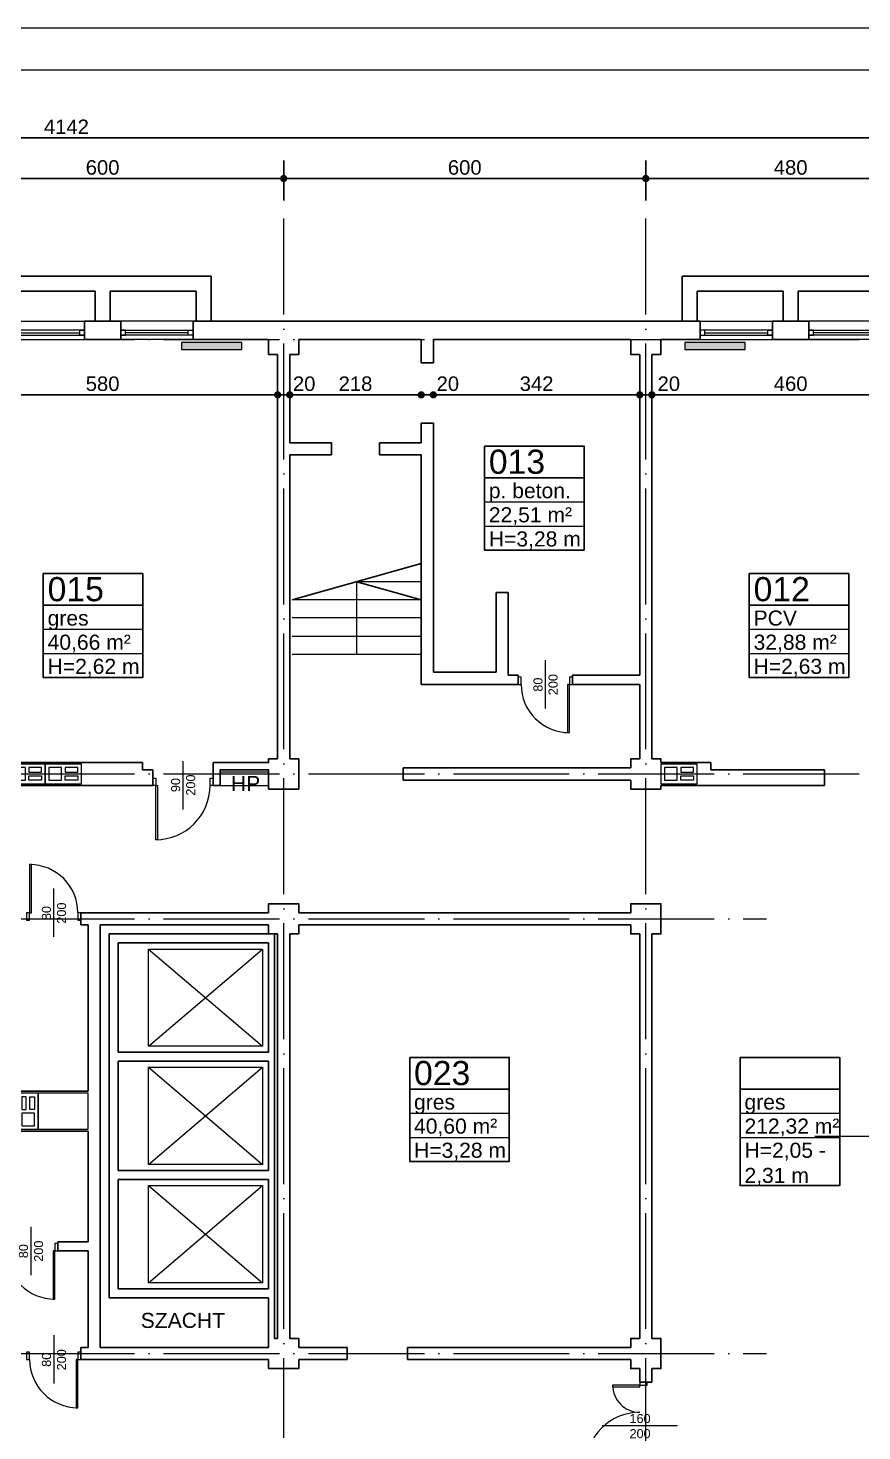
# Model space of a CAD drawing. Header units: millimetres. Extents: x 54 to 8480, y -22812 to 17434.
# Drawn here: x 3609 to 4991, y -16450 to -14126 of the extents above; entities that cross this region are included whole.
import ezdxf

# ---------------------------------------------------------------- set-up
doc = ezdxf.new("R2010")
doc.units = ezdxf.units.MM
doc.linetypes.add('ACAD_ISO04W100', pattern=[30, 24, -3, 0, -3])
doc.layers.add('grzejniki', color=104, linetype='Continuous')
doc.layers.add('TABELKI PO UWAGACH', color=5, linetype='Continuous')
for name, color, linetype, lineweight in [('osie', 132, 'ACAD_ISO04W100', 0), ('PLATFORMA', 7, 'Continuous', 0), ('STOLARKA', 97, 'Continuous', 0), ('tabelki', 151, 'Continuous', 0), ('wymiary', 150, 'Continuous', 0)]:
    doc.layers.add(name, color=color, linetype=linetype, lineweight=lineweight)
doc.styles.get("Standard").update_dxf_attribs({"font": 'arial.ttf'})
doc.dimstyles.new('ISO-25', dxfattribs={"dimtxt": 24, "dimasz": 12, "dimexe": 30, "dimexo": 30, "dimgap": 6, "dimtad": 1, "dimdec": 0, "dimtxsty": 'Standard', "dimblk": 'DOT', "dimcen": 2.5, "dimadec": 0, "dimazin": 0, "dimtfac": 1, "dimtdec": 0, "dimtmove": 0, "dimatfit": 3, "dimldrblk": 'DOT', "dimfxl": 1, "dimarcsym": 0})

# ---------------------------------------------------------------- blocks, each defined once
blk = doc.blocks.new('A$C13771EA7')
at = {"color": 132, "linetype": 'ACAD_ISO04W100', "lineweight": 0, "ltscale": 8}
for p, q in [((2431, -2874), (2431, 166)), ((3031, -2874), (3031, 166)), ((-169, -34), (4311, -34)), ((-169, -754), (4311, -754)), ((-169, -994), (3231, -994)), ((3311, -1354), (4311, -1354)), ((-169, -1714), (3231, -1714))]:
    blk.add_line(p, q, dxfattribs=at)
blk = doc.blocks.new('A$C20DA20AD')
at = {"layer": 'STOLARKA', "lineweight": 0}
blk.add_line((45, -40), (45, 40), dxfattribs=at)
for points in [[(5, 0), (8, 0), (8, 80), (5, 80)], [(0, -12), (5, -12), (5, 0), (0, 0)], [(85, -12), (90, -12), (90, 0), (85, 0)]]:
    blk.add_lwpolyline(points, close=True, dxfattribs=at)
blk.add_arc((5, 0), 80, 0, 90, dxfattribs=at)
at = {"layer": 'STOLARKA', "lineweight": 0, "insert": (25.4, -37.7), "char_height": 15, "width": 74.399, "attachment_point": 1, "rotation": 90}
blk.add_mtext('\\pxqc;80\\P200', dxfattribs=at)
blk = doc.blocks.new('A$C1D836454')
at = {"color": 82, "lineweight": 0}
for points in [[(0, -16.5), (60, -16.5), (60, 16.5), (0, 16.5)], [(6, -10.5), (27, -10.5), (27, 10.5), (6, 10.5)], [(33, 3), (54, 3), (54, 10.5), (33, 10.5)], [(33, -3), (54, -3), (54, -10.5), (33, -10.5)]]:
    blk.add_lwpolyline(points, close=True, dxfattribs=at)
blk = doc.blocks.new('A$C08616DCC')
at = {"layer": 'STOLARKA', "lineweight": 0}
blk.add_line((-72.5, 62.5), (-72.5, -62.5), dxfattribs=at)
for points in [[(-140, 12), (-145, 12), (-145, 0), (-140, 0)], [(-137, 0), (-140, 0), (-140, -45), (-137, -45)], [(-5, 0), (-8, 0), (-8, -90), (-5, -90)], [(0, 12), (-5, 12), (-5, 0), (0, 0)]]:
    blk.add_lwpolyline(points, close=True, dxfattribs=at)
for centre, radius, start, end in [((-140, 0), 45, 270, 0), ((-5, 0), 90, 180, 270)]:
    blk.add_arc(centre, radius, start, end, dxfattribs=at)
blk = doc.blocks.new('_Dot')
at = {"color": 0, "linetype": 'ByBlock', "lineweight": -2}
blk.add_line((-0.5, 0), (-1, 0), dxfattribs=at)
at = {"color": 0, "linetype": 'ByBlock', "lineweight": 0, "const_width": 0.5}
blk.add_lwpolyline([(-0.25, 0, 1), (0.25, 0, 1)], format="xyb", close=True, dxfattribs=at)
blk = doc.blocks.new('*D685')
at = {"layer": 'Defpoints', "color": 0, "linetype": 'Continuous', "lineweight": 30}
for p in [(4032.6, -14374.8), (3432.6, -14441.3), (4032.6, -14441.3)]:
    blk.add_point(p, dxfattribs=at)
at = {"layer": 'wymiary', "color": 0, "linetype": 'Continuous', "lineweight": -2}
for p, q in [((3432.6, -14411.3), (3432.6, -14344.8)), ((4032.6, -14411.3), (4032.6, -14344.8)), ((3444.6, -14374.8), (4020.6, -14374.8))]:
    blk.add_line(p, q, dxfattribs=at)
at = {"layer": 'wymiary', "color": 0, "linetype": 'Continuous', "lineweight": -2, "xscale": 12, "yscale": 12, "zscale": 12, "rotation": 180}
blk.add_blockref('_Dot', (3432.6, -14374.8), dxfattribs=at)
at = {"layer": 'wymiary', "color": 0, "linetype": 'Continuous', "lineweight": -2, "xscale": 12, "yscale": 12, "zscale": 12}
blk.add_blockref('_Dot', (4032.6, -14374.8), dxfattribs=at)
at = {"layer": 'wymiary', "color": 0, "linetype": 'Continuous', "lineweight": 0, "insert": (3732.6, -14356.6), "char_height": 24, "attachment_point": 5}
blk.add_mtext('600', dxfattribs=at)
blk = doc.blocks.new('*D686')
at = {"layer": 'Defpoints', "color": 0, "linetype": 'Continuous', "lineweight": 30}
for p in [(4632.6, -14374.8), (4032.6, -14441.3), (4632.6, -14441.3)]:
    blk.add_point(p, dxfattribs=at)
at = {"layer": 'wymiary', "color": 0, "linetype": 'Continuous', "lineweight": -2}
for p, q in [((4032.6, -14411.3), (4032.6, -14344.8)), ((4632.6, -14411.3), (4632.6, -14344.8)), ((4044.6, -14374.8), (4620.6, -14374.8))]:
    blk.add_line(p, q, dxfattribs=at)
at = {"layer": 'wymiary', "color": 0, "linetype": 'Continuous', "lineweight": -2, "xscale": 12, "yscale": 12, "zscale": 12, "rotation": 180}
blk.add_blockref('_Dot', (4032.6, -14374.8), dxfattribs=at)
at = {"layer": 'wymiary', "color": 0, "linetype": 'Continuous', "lineweight": -2, "xscale": 12, "yscale": 12, "zscale": 12}
blk.add_blockref('_Dot', (4632.6, -14374.8), dxfattribs=at)
at = {"layer": 'wymiary', "color": 0, "linetype": 'Continuous', "lineweight": 0, "insert": (4332.6, -14356.6), "char_height": 24, "attachment_point": 5}
blk.add_mtext('600', dxfattribs=at)
blk = doc.blocks.new('*D687')
at = {"layer": 'Defpoints', "color": 0, "linetype": 'Continuous', "lineweight": 30}
for p in [(5112.6, -14374.8), (4632.6, -14441.3), (5112.6, -14441.3)]:
    blk.add_point(p, dxfattribs=at)
at = {"layer": 'wymiary', "color": 0, "linetype": 'Continuous', "lineweight": -2}
for p, q in [((4632.6, -14411.3), (4632.6, -14344.8)), ((5112.6, -14411.3), (5112.6, -14344.8)), ((4644.6, -14374.8), (5100.6, -14374.8))]:
    blk.add_line(p, q, dxfattribs=at)
at = {"layer": 'wymiary', "color": 0, "linetype": 'Continuous', "lineweight": -2, "xscale": 12, "yscale": 12, "zscale": 12, "rotation": 180}
blk.add_blockref('_Dot', (4632.6, -14374.8), dxfattribs=at)
at = {"layer": 'wymiary', "color": 0, "linetype": 'Continuous', "lineweight": -2, "xscale": 12, "yscale": 12, "zscale": 12}
blk.add_blockref('_Dot', (5112.6, -14374.8), dxfattribs=at)
at = {"layer": 'wymiary', "color": 0, "linetype": 'Continuous', "lineweight": 0, "insert": (4872.6, -14356.6), "char_height": 24, "attachment_point": 5}
blk.add_mtext('480', dxfattribs=at)
blk = doc.blocks.new('*D707')
at = {"layer": 'Defpoints', "color": 0, "linetype": 'Continuous', "lineweight": 30}
for p in [(5743.6, -14307.2), (1601.6, -14607.3), (5743.6, -14607.3)]:
    blk.add_point(p, dxfattribs=at)
at = {"layer": 'wymiary', "color": 0, "linetype": 'Continuous', "lineweight": -2}
for p, q in [((1601.6, -14577.3), (1601.6, -14277.2)), ((5743.6, -14577.3), (5743.6, -14277.2)), ((1613.6, -14307.2), (5731.6, -14307.2))]:
    blk.add_line(p, q, dxfattribs=at)
at = {"layer": 'wymiary', "color": 0, "linetype": 'Continuous', "lineweight": -2, "xscale": 12, "yscale": 12, "zscale": 12, "rotation": 180}
blk.add_blockref('_Dot', (1601.6, -14307.2), dxfattribs=at)
at = {"layer": 'wymiary', "color": 0, "linetype": 'Continuous', "lineweight": -2, "xscale": 12, "yscale": 12, "zscale": 12}
blk.add_blockref('_Dot', (5743.6, -14307.2), dxfattribs=at)
at = {"layer": 'wymiary', "color": 0, "linetype": 'Continuous', "lineweight": 0, "insert": (3672.6, -14289.1), "char_height": 24, "attachment_point": 5}
blk.add_mtext('4142', dxfattribs=at)
blk = doc.blocks.new('*D733')
at = {"layer": 'Defpoints', "color": 0, "linetype": 'Continuous', "lineweight": 0}
for p in [(3442.6, -14666.3), (4022.6, -14666.3), (4022.6, -14733.2)]:
    blk.add_point(p, dxfattribs=at)
at = {"layer": 'wymiary', "color": 0, "linetype": 'Continuous', "lineweight": -2}
for p, q in [((3442.6, -14696.3), (3442.6, -14763.2)), ((4022.6, -14696.3), (4022.6, -14763.2)), ((3454.6, -14733.2), (4010.6, -14733.2))]:
    blk.add_line(p, q, dxfattribs=at)
at = {"layer": 'wymiary', "color": 0, "linetype": 'Continuous', "lineweight": -2, "xscale": 12, "yscale": 12, "zscale": 12, "rotation": 180}
blk.add_blockref('_Dot', (3442.6, -14733.2), dxfattribs=at)
at = {"layer": 'wymiary', "color": 0, "linetype": 'Continuous', "lineweight": -2, "xscale": 12, "yscale": 12, "zscale": 12}
blk.add_blockref('_Dot', (4022.6, -14733.2), dxfattribs=at)
at = {"layer": 'wymiary', "color": 0, "linetype": 'Continuous', "lineweight": 0, "insert": (3732.6, -14714.9), "char_height": 24, "attachment_point": 5}
blk.add_mtext('580', dxfattribs=at)
blk = doc.blocks.new('*D734')
at = {"layer": 'Defpoints', "color": 0, "linetype": 'Continuous', "lineweight": 0}
for p in [(4022.6, -14666.3), (4042.6, -14666.3), (4042.6, -14733.2)]:
    blk.add_point(p, dxfattribs=at)
at = {"layer": 'wymiary', "color": 0, "linetype": 'Continuous', "lineweight": -2}
for p, q in [((4022.6, -14696.3), (4022.6, -14763.2)), ((4042.6, -14696.3), (4042.6, -14763.2)), ((4010.6, -14733.2), (3998.6, -14733.2)), ((4022.6, -14733.2), (4042.6, -14733.2)), ((4054.6, -14733.2), (4066.6, -14733.2))]:
    blk.add_line(p, q, dxfattribs=at)
at = {"layer": 'wymiary', "color": 0, "linetype": 'Continuous', "lineweight": -2, "xscale": 12, "yscale": 12, "zscale": 12}
blk.add_blockref('_Dot', (4022.6, -14733.2), dxfattribs=at)
at = {"layer": 'wymiary', "color": 0, "linetype": 'Continuous', "lineweight": -2, "xscale": 12, "yscale": 12, "zscale": 12, "rotation": 180}
blk.add_blockref('_Dot', (4042.6, -14733.2), dxfattribs=at)
at = {"layer": 'wymiary', "color": 0, "linetype": 'Continuous', "lineweight": 0, "insert": (4066.6, -14714.9), "char_height": 24, "attachment_point": 5}
blk.add_mtext('20', dxfattribs=at)
blk = doc.blocks.new('*D735')
at = {"layer": 'Defpoints', "color": 0, "linetype": 'Continuous', "lineweight": 0}
for p in [(4042.6, -14666.3), (4260.6, -14733.2), (4260.6, -14733.2)]:
    blk.add_point(p, dxfattribs=at)
at = {"layer": 'wymiary', "color": 0, "linetype": 'Continuous', "lineweight": -2}
for p, q in [((4042.6, -14696.3), (4042.6, -14763.2)), ((4054.6, -14733.2), (4248.6, -14733.2))]:
    blk.add_line(p, q, dxfattribs=at)
at = {"layer": 'wymiary', "color": 0, "linetype": 'Continuous', "lineweight": -2, "xscale": 12, "yscale": 12, "zscale": 12, "rotation": 180}
blk.add_blockref('_Dot', (4042.6, -14733.2), dxfattribs=at)
at = {"layer": 'wymiary', "color": 0, "linetype": 'Continuous', "lineweight": -2, "xscale": 12, "yscale": 12, "zscale": 12}
blk.add_blockref('_Dot', (4260.6, -14733.2), dxfattribs=at)
at = {"layer": 'wymiary', "color": 0, "linetype": 'Continuous', "lineweight": 0, "insert": (4151.6, -14714.9), "char_height": 24, "attachment_point": 5}
blk.add_mtext('218', dxfattribs=at)
blk = doc.blocks.new('*D736')
at = {"layer": 'Defpoints', "color": 0, "linetype": 'Continuous', "lineweight": 0}
for p in [(4260.6, -14733.2), (4280.6, -14733.2), (4280.6, -14733.2)]:
    blk.add_point(p, dxfattribs=at)
at = {"layer": 'wymiary', "color": 0, "linetype": 'Continuous', "lineweight": -2}
for p, q in [((4248.6, -14733.2), (4236.6, -14733.2)), ((4260.6, -14733.2), (4280.6, -14733.2)), ((4292.6, -14733.2), (4304.6, -14733.2))]:
    blk.add_line(p, q, dxfattribs=at)
at = {"layer": 'wymiary', "color": 0, "linetype": 'Continuous', "lineweight": -2, "xscale": 12, "yscale": 12, "zscale": 12}
blk.add_blockref('_Dot', (4260.6, -14733.2), dxfattribs=at)
at = {"layer": 'wymiary', "color": 0, "linetype": 'Continuous', "lineweight": -2, "xscale": 12, "yscale": 12, "zscale": 12, "rotation": 180}
blk.add_blockref('_Dot', (4280.6, -14733.2), dxfattribs=at)
at = {"layer": 'wymiary', "color": 0, "linetype": 'Continuous', "lineweight": 0, "insert": (4304.6, -14714.9), "char_height": 24, "attachment_point": 5}
blk.add_mtext('20', dxfattribs=at)
blk = doc.blocks.new('*D737')
at = {"layer": 'Defpoints', "color": 0, "linetype": 'Continuous', "lineweight": 0}
for p in [(4280.6, -14733.2), (4622.6, -14733.2), (4622.6, -14733.2)]:
    blk.add_point(p, dxfattribs=at)
at = {"layer": 'wymiary', "color": 0, "linetype": 'Continuous', "lineweight": -2}
blk.add_line((4292.6, -14733.2), (4610.6, -14733.2), dxfattribs=at)
at = {"layer": 'wymiary', "color": 0, "linetype": 'Continuous', "lineweight": -2, "xscale": 12, "yscale": 12, "zscale": 12, "rotation": 180}
blk.add_blockref('_Dot', (4280.6, -14733.2), dxfattribs=at)
at = {"layer": 'wymiary', "color": 0, "linetype": 'Continuous', "lineweight": -2, "xscale": 12, "yscale": 12, "zscale": 12}
blk.add_blockref('_Dot', (4622.6, -14733.2), dxfattribs=at)
at = {"layer": 'wymiary', "color": 0, "linetype": 'Continuous', "lineweight": 0, "insert": (4451.6, -14714.9), "char_height": 24, "attachment_point": 5}
blk.add_mtext('342', dxfattribs=at)
blk = doc.blocks.new('*D738')
at = {"layer": 'Defpoints', "color": 0, "linetype": 'Continuous', "lineweight": 0}
for p in [(4622.6, -14733.2), (4642.6, -14733.2), (4642.6, -14733.2)]:
    blk.add_point(p, dxfattribs=at)
at = {"layer": 'wymiary', "color": 0, "linetype": 'Continuous', "lineweight": -2}
for p, q in [((4610.6, -14733.2), (4598.6, -14733.2)), ((4622.6, -14733.2), (4642.6, -14733.2)), ((4654.6, -14733.2), (4666.6, -14733.2))]:
    blk.add_line(p, q, dxfattribs=at)
at = {"layer": 'wymiary', "color": 0, "linetype": 'Continuous', "lineweight": -2, "xscale": 12, "yscale": 12, "zscale": 12}
blk.add_blockref('_Dot', (4622.6, -14733.2), dxfattribs=at)
at = {"layer": 'wymiary', "color": 0, "linetype": 'Continuous', "lineweight": -2, "xscale": 12, "yscale": 12, "zscale": 12, "rotation": 180}
blk.add_blockref('_Dot', (4642.6, -14733.2), dxfattribs=at)
at = {"layer": 'wymiary', "color": 0, "linetype": 'Continuous', "lineweight": 0, "insert": (4670.7, -14714.9), "char_height": 24, "attachment_point": 5}
blk.add_mtext('20', dxfattribs=at)
blk = doc.blocks.new('*D739')
at = {"layer": 'Defpoints', "color": 0, "linetype": 'Continuous', "lineweight": 0}
for p in [(4642.6, -14733.2), (5102.6, -14723.3), (5102.6, -14733.2)]:
    blk.add_point(p, dxfattribs=at)
at = {"layer": 'wymiary', "color": 0, "linetype": 'Continuous', "lineweight": -2}
for p, q in [((4654.6, -14733.2), (5090.6, -14733.2)), ((5102.6, -14753.3), (5102.6, -14763.2))]:
    blk.add_line(p, q, dxfattribs=at)
at = {"layer": 'wymiary', "color": 0, "linetype": 'Continuous', "lineweight": -2, "xscale": 12, "yscale": 12, "zscale": 12, "rotation": 180}
blk.add_blockref('_Dot', (4642.6, -14733.2), dxfattribs=at)
at = {"layer": 'wymiary', "color": 0, "linetype": 'Continuous', "lineweight": -2, "xscale": 12, "yscale": 12, "zscale": 12}
blk.add_blockref('_Dot', (5102.6, -14733.2), dxfattribs=at)
at = {"layer": 'wymiary', "color": 0, "linetype": 'Continuous', "lineweight": 0, "insert": (4872.6, -14714.9), "char_height": 24, "attachment_point": 5}
blk.add_mtext('460', dxfattribs=at)
blk = doc.blocks.new('A$C6D0F178D')
at = {"lineweight": 30}
for p, q in [((-150, 0), (-150, -30)), ((-30, 0), (30, 0)), ((-30, 0), (-30, -30)), ((30, 0), (30, -30)), ((150, 0), (150, -30)), ((-180, -30), (-180, -105)), ((-155, -30), (-155, -80)), ((-30, -30), (30, -30)), ((-12.5, -80), (-12.5, -30)), ((12.5, -80), (12.5, -30)), ((155, -30), (155, -80)), ((180, -30), (180, -105)), ((-155, -80), (-12.5, -80)), ((12.5, -80), (155, -80)), ((-180, -105), (180, -105))]:
    blk.add_line(p, q, dxfattribs=at)
at = {"layer": 'STOLARKA', "color": 7, "lineweight": 0}
for p, q in [((-150, 0), (-30, 0)), ((150, 0), (30, 0)), ((-142, -11), (-38, -11)), ((142, -11), (38, -11)), ((-150, -30), (-30, -30)), ((150, -30), (30, -30))]:
    blk.add_line(p, q, dxfattribs=at)
for points in [[(-150, -7), (-30, -7), (-30, -15), (-150, -15)], [(-150, -7), (-142, -7), (-142, -15), (-150, -15)], [(-30, -7), (-38, -7), (-38, -15), (-30, -15)], [(150, -7), (30, -7), (30, -15), (150, -15)], [(30, -7), (38, -7), (38, -15), (30, -15)], [(150, -7), (142, -7), (142, -15), (150, -15)]]:
    blk.add_lwpolyline(points, close=True, dxfattribs=at)
blk = doc.blocks.new('A$C508466D2')
at = {"layer": 'grzejniki', "linetype": 'Continuous', "lineweight": 0}
blk.add_hatch(color=256, dxfattribs=at).paths.add_polyline_path([(-50, -12), (50, -12), (50, 0), (-50, 0)])
blk.add_lwpolyline([(-50, -12), (50, -12), (50, 0), (-50, 0)], close=True, dxfattribs=at)

msp = doc.modelspace()

# ---------------------------------------------------------------- linework, layer by layer
at = {"lineweight": 30}
for p, q in [((3882.6, -14611.3), (4722.6, -14611.3)), ((3882.6, -14641.3), (4007.6, -14641.3)), ((4057.6, -14641.3), (4260.6, -14641.3)), ((4280.6, -14641.3), (4607.6, -14641.3)), ((4657.6, -14641.3), (4722.6, -14641.3)), ((4260.6, -15012.8), (4046.6, -15072.8)), ((4153.6, -15042.8), (4260.6, -15072.8)), ((3798.6, -15342.3), (3457.6, -15342.3)), ((3798.6, -15354.3), (3798.6, -15342.3)), ((3815.6, -15354.3), (3798.6, -15354.3)), ((3815.6, -15380.3), (3815.6, -15354.3)), ((3915.6, -15342.3), (3915.6, -15380.3)), ((4740.6, -15342.3), (4657.6, -15342.3)), ((4740.6, -15354.3), (4740.6, -15342.3)), ((4928.6, -15354.3), (4740.6, -15354.3)), ((4928.6, -15380.3), (4928.6, -15354.3)), ((3815.6, -15380.3), (3457.6, -15380.3)), ((4928.6, -15380.3), (4657.6, -15380.3)), ((3696.6, -15591.3), (4007.6, -15591.3)), ((3696.6, -15591.3), (3696.6, -15611.3)), ((3696.6, -15611.3), (3708.6, -15611.3)), ((3708.6, -15611.3), (3708.6, -15886.8)), ((3728.6, -15611.3), (3728.6, -16311.3)), ((3728.6, -15611.3), (4007.6, -15611.3)), ((3743.6, -15626.3), (3743.6, -16229.3)), ((3743.6, -15626.3), (4017.6, -15626.3)), ((3758.6, -15641.3), (3758.6, -15822.3)), ((3758.6, -15641.3), (4007.6, -15641.3)), ((4007.6, -15822.3), (4007.6, -15641.3)), ((4017.6, -16296.3), (4017.6, -15626.3)), ((3758.6, -15822.3), (4007.6, -15822.3)), ((3758.6, -15837.3), (3758.6, -16018.3)), ((3758.6, -15837.3), (4007.6, -15837.3)), ((4007.6, -16018.3), (4007.6, -15837.3)), ((3444.6, -15886.8), (3708.6, -15886.8)), ((3444.6, -15953.3), (3708.6, -15953.3)), ((3708.6, -15953.3), (3708.6, -16136.4)), ((3758.6, -16018.3), (4007.6, -16018.3)), ((3758.6, -16033.3), (3758.6, -16214.3)), ((3758.6, -16033.3), (4007.6, -16033.3)), ((4007.6, -16214.3), (4007.6, -16033.3)), ((3658.6, -16136.4), (3658.6, -16151.4)), ((3658.6, -16136.4), (3708.6, -16136.4)), ((3658.6, -16151.4), (3708.6, -16151.4)), ((3708.6, -16151.4), (3708.6, -16311.3)), ((3758.6, -16214.3), (4007.6, -16214.3)), ((3743.6, -16229.3), (4007.6, -16229.3)), ((4007.6, -16296.3), (4007.6, -16229.3)), ((3696.6, -16311.3), (3708.6, -16311.3)), ((3696.6, -16331.3), (3696.6, -16311.3)), ((3728.6, -16311.3), (4007.6, -16311.3)), ((3696.6, -16331.3), (4007.6, -16331.3))]:
    msp.add_line(p, q, dxfattribs=at)
at = {"linetype": 'Continuous', "lineweight": 30}
for p, q in [((4260.6, -14641.3), (4260.6, -14680.2)), ((4280.6, -14641.3), (4280.6, -14680.2)), ((4022.6, -14666.3), (4022.6, -15336.3)), ((4042.6, -14666.3), (4042.6, -14812.8)), ((4260.6, -14680.2), (4280.6, -14680.2)), ((4622.6, -14666.3), (4622.6, -15197.8)), ((4642.6, -14666.3), (4642.6, -15336.3)), ((4260.6, -14780.2), (4280.6, -14780.2)), ((4260.6, -14780.2), (4260.6, -14812.8)), ((4280.6, -14780.2), (4280.6, -15192.8)), ((4042.6, -14812.8), (4111.6, -14812.8)), ((4111.6, -14812.8), (4111.6, -14832.8)), ((4191.6, -14812.8), (4191.6, -14832.8)), ((4191.6, -14812.8), (4260.6, -14812.8)), ((4042.6, -14832.8), (4111.6, -14832.8)), ((4042.6, -14832.8), (4042.6, -15336.3)), ((4191.6, -14832.8), (4260.6, -14832.8)), ((4260.6, -14832.8), (4260.6, -15212.8)), ((4384.6, -15060.8), (4404.6, -15060.8)), ((4384.6, -15060.8), (4384.6, -15192.8)), ((4404.6, -15060.8), (4404.6, -15197.8)), ((4280.6, -15192.8), (4384.6, -15192.8)), ((4404.6, -15197.8), (4421, -15197.8)), ((4421, -15212.8), (4421, -15197.8)), ((4511, -15212.8), (4511, -15197.8)), ((4511, -15197.8), (4622.6, -15197.8)), ((4260.6, -15212.8), (4421, -15212.8)), ((4511, -15212.8), (4622.6, -15212.8)), ((4622.6, -15212.8), (4622.6, -15336.3)), ((4230.6, -15351.3), (4607.6, -15351.3)), ((4230.6, -15351.3), (4230.6, -15371.3)), ((4230.6, -15371.3), (4607.6, -15371.3)), ((4057.6, -15591.3), (4607.6, -15591.3)), ((4057.6, -15611.3), (4607.6, -15611.3)), ((4022.6, -16296.3), (4022.6, -15626.3)), ((4042.6, -16296.3), (4042.6, -15626.3)), ((4622.6, -16296.3), (4622.6, -15626.3)), ((4642.6, -16296.3), (4642.6, -15626.3)), ((4057.6, -16311.3), (4137.6, -16311.3)), ((4137.6, -16311.3), (4137.6, -16331.3)), ((4237.6, -16311.3), (4237.6, -16331.3)), ((4237.6, -16311.3), (4607.6, -16311.3)), ((4057.6, -16331.3), (4137.6, -16331.3)), ((4237.6, -16331.3), (4607.6, -16331.3)), ((4622.6, -16346.3), (4622.6, -16368.8)), ((4642.6, -16346.3), (4642.6, -16368.8)), ((4622.6, -16368.8), (4642.6, -16368.8))]:
    msp.add_line(p, q, dxfattribs=at)
at = {"lineweight": 0}
for p, q in [((4280.6, -15007.2), (4280.6, -15162.8)), ((4260.6, -15042.8), (4153.6, -15042.8)), ((4153.6, -15162.8), (4153.6, -15042.8)), ((4260.6, -15072.8), (4046.6, -15072.8)), ((4260.6, -15102.8), (4046.6, -15102.8)), ((4046.6, -15132.8), (4260.6, -15132.8)), ((4046.6, -15162.8), (4260.6, -15162.8)), ((3808.6, -15651.3), (3997.6, -15812.3)), ((3808.6, -15812.3), (3997.6, -15651.3)), ((3808.6, -15847.3), (3997.6, -16008.3)), ((3808.6, -16008.3), (3997.6, -15847.3)), ((3808.6, -16043.3), (3997.6, -16204.3)), ((3808.6, -16204.3), (3997.6, -16043.3))]:
    msp.add_line(p, q, dxfattribs=at)
at = {"lineweight": 30}
for points in [[(4022.6, -14666.3), (4007.6, -14666.3), (4007.6, -14641.3)], [(4057.6, -14641.3), (4057.6, -14666.3), (4042.6, -14666.3)], [(4622.6, -14666.3), (4607.6, -14666.3), (4607.6, -14641.3)], [(4657.6, -14641.3), (4657.6, -14666.3), (4642.6, -14666.3)], [(4022.6, -15336.3), (4007.6, -15336.3), (4007.6, -15342.3), (3915.6, -15342.3)], [(3915.6, -15380.3), (3927.6, -15380.3), (3927.6, -15354.3), (4007.6, -15354.3), (4007.6, -15386.3), (4057.6, -15386.3), (4057.6, -15336.3), (4042.6, -15336.3)], [(4622.6, -15336.3), (4607.6, -15336.3), (4607.6, -15351.3)], [(4657.6, -15342.3), (4657.6, -15336.3), (4642.6, -15336.3)], [(4607.6, -15371.3), (4607.6, -15386.3), (4657.6, -15386.3), (4657.6, -15380.3)], [(4057.6, -15591.3), (4057.6, -15576.3), (4007.6, -15576.3), (4007.6, -15591.3)], [(4642.6, -15626.3), (4657.6, -15626.3), (4657.6, -15576.3), (4607.6, -15576.3), (4607.6, -15591.3)], [(4007.6, -15611.3), (4007.6, -15626.3), (4022.6, -15626.3)], [(4042.6, -15626.3), (4057.6, -15626.3), (4057.6, -15611.3)], [(4607.6, -15611.3), (4607.6, -15626.3), (4622.6, -15626.3)], [(4007.6, -16296.3), (4007.6, -16311.3)], [(4022.6, -16296.3), (4017.6, -16296.3)], [(4057.6, -16311.3), (4057.6, -16296.3), (4042.6, -16296.3)], [(4622.6, -16296.3), (4607.6, -16296.3), (4607.6, -16311.3)], [(4642.6, -16346.3), (4657.6, -16346.3), (4657.6, -16296.3), (4642.6, -16296.3)], [(4007.6, -16331.3), (4007.6, -16346.3), (4057.6, -16346.3), (4057.6, -16331.3)], [(4607.6, -16331.3), (4607.6, -16346.3), (4622.6, -16346.3)]]:
    msp.add_lwpolyline(points, dxfattribs=at)
at = {"lineweight": 0}
for points in [[(3808.6, -15651.3), (3997.6, -15651.3), (3997.6, -15812.3), (3808.6, -15812.3)], [(3808.6, -15847.3), (3997.6, -15847.3), (3997.6, -16008.3), (3808.6, -16008.3)], [(3808.6, -16043.3), (3997.6, -16043.3), (3997.6, -16204.3), (3808.6, -16204.3)]]:
    msp.add_lwpolyline(points, close=True, dxfattribs=at)
at = {"color": 82, "lineweight": 0}
msp.add_lwpolyline([(3625.6, -15950), (3708.6, -15950), (3708.6, -15890), (3625.6, -15890)], close=True, dxfattribs=at)
at = {"layer": 'PLATFORMA', "color": 7, "lineweight": 0}
for points in [[(917.8, -17860.5), (7011.6, -17860.5), (7011.6, -14125.5), (917.8, -14125.5)], [(1301.6, -17790.5), (6941.6, -17790.5), (6941.6, -14195.5), (1301.6, -14195.5)]]:
    msp.add_lwpolyline(points, close=True, dxfattribs=at)
at = {"layer": 'PLATFORMA', "color": 1, "linetype": 'Continuous', "lineweight": 0}
msp.add_lwpolyline([(4007.6, -15380.3), (4007.6, -15358.3), (3927.6, -15358.3), (3927.6, -15380.3)], close=True, dxfattribs=at)
at = {"layer": 'STOLARKA', "lineweight": 0}
for p, q in [((4466, -15172.8), (4466, -15252.8)), ((3865.6, -15340.3), (3865.6, -15420.3)), ((3613.6, -16111.4), (3613.6, -16191.4)), ((3651.6, -16291.3), (3651.6, -16371.3))]:
    msp.add_line(p, q, dxfattribs=at)
for points in [[(4426, -15200.8), (4421, -15200.8), (4421, -15212.8), (4426, -15212.8)], [(4506, -15212.8), (4503, -15212.8), (4503, -15292.8), (4506, -15292.8)], [(4511, -15200.8), (4506, -15200.8), (4506, -15212.8), (4511, -15212.8)], [(3815.6, -15368.3), (3820.6, -15368.3), (3820.6, -15380.3), (3815.6, -15380.3)], [(3820.6, -15380.3), (3823.6, -15380.3), (3823.6, -15470.3), (3820.6, -15470.3)], [(3910.6, -15368.3), (3915.6, -15368.3), (3915.6, -15380.3), (3910.6, -15380.3)], [(3653.6, -16151.4), (3650.6, -16151.4), (3650.6, -16231.4), (3653.6, -16231.4)], [(3658.6, -16139.4), (3653.6, -16139.4), (3653.6, -16151.4), (3658.6, -16151.4)], [(3611.6, -16319.3), (3606.6, -16319.3), (3606.6, -16331.3), (3611.6, -16331.3)], [(3691.6, -16331.3), (3688.6, -16331.3), (3688.6, -16411.3), (3691.6, -16411.3)], [(3696.6, -16319.3), (3691.6, -16319.3), (3691.6, -16331.3), (3696.6, -16331.3)]]:
    msp.add_lwpolyline(points, close=True, dxfattribs=at)
for centre, radius, start, end in [((4506, -15212.8), 80, 180, 270), ((3820.6, -15380.3), 90, 270, 0), ((3653.6, -16151.4), 80, 180, 270), ((3691.6, -16331.3), 80, 180, 270)]:
    msp.add_arc(centre, radius, start, end, dxfattribs=at)
at = {"layer": 'TABELKI PO UWAGACH', "color": 30, "linetype": 'Continuous', "lineweight": 30}
for p, q in [((4365.3, -14870.5), (4530.2, -14870.5)), ((3634.2, -15081.6), (3799.1, -15081.6)), ((4803.9, -15081.6), (4968.8, -15081.6)), ((4241.4, -15883.3), (4406.3, -15883.3)), ((4788.9, -15883.3), (4953.8, -15883.3))]:
    msp.add_line(p, q, dxfattribs=at)
at = {"layer": 'TABELKI PO UWAGACH', "color": 30, "linetype": 'Continuous', "lineweight": 0}
for p, q in [((4365.3, -14910.5), (4530.2, -14910.5)), ((4365.3, -14950.5), (4530.2, -14950.5)), ((3634.2, -15121.6), (3799.1, -15121.6)), ((4803.9, -15121.6), (4968.8, -15121.6)), ((3634.2, -15161.6), (3799.1, -15161.6)), ((4803.9, -15161.6), (4968.8, -15161.6)), ((4241.4, -15923.3), (4406.3, -15923.3)), ((4788.9, -15923.3), (4953.8, -15923.3)), ((4241.4, -15963.3), (4406.3, -15963.3)), ((4788.9, -15963.3), (4953.8, -15963.3))]:
    msp.add_line(p, q, dxfattribs=at)
at = {"layer": 'TABELKI PO UWAGACH', "color": 30, "linetype": 'Continuous', "lineweight": 30}
for points in [[(4365.3, -14818.1), (4530.2, -14818.1), (4530.2, -14990.5), (4365.3, -14990.5)], [(3634.2, -15029.2), (3799.1, -15029.2), (3799.1, -15201.6), (3634.2, -15201.6)], [(4803.9, -15029.2), (4968.8, -15029.2), (4968.8, -15201.6), (4803.9, -15201.6)], [(4241.4, -15830.9), (4406.3, -15830.9), (4406.3, -16003.3), (4241.4, -16003.3)], [(4788.9, -15830.9), (4953.8, -15830.9), (4953.8, -16043.3), (4788.9, -16043.3)]]:
    msp.add_lwpolyline(points, close=True, dxfattribs=at)

# ---------------------------------------------------------------- block references
at = {"linetype": 'Continuous', "lineweight": 0, "xscale": -1, "rotation": 180}
for p in [(3732.6, -14641.3), (4872.6, -14641.3)]:
    msp.add_blockref('A$C6D0F178D', p, dxfattribs=at)
at = {"color": 7, "lineweight": 30}
for p in [(3577.6, -15361.3), (3637.6, -15361.3), (4657.6, -15361.3)]:
    msp.add_blockref('A$C1D836454', p, dxfattribs=at)
at = {"color": 7, "lineweight": 30, "rotation": 90}
msp.add_blockref('A$C1D836454', (3609.1, -15950), dxfattribs=at)
at = {"linetype": 'Continuous', "lineweight": 30, "rotation": 270}
msp.add_blockref('A$C08616DCC', (4622.6, -16513.8), dxfattribs=at)
at = {"layer": 'grzejniki', "linetype": 'Continuous', "lineweight": 0}
for p in [(3913.3, -14646.3), (4747.3, -14646.3)]:
    msp.add_blockref('A$C508466D2', p, dxfattribs=at)
at = {"layer": 'osie', "lineweight": 30}
msp.add_blockref('A$C13771EA7', (1601.6, -14607.3), dxfattribs=at)
at = {"layer": 'STOLARKA', "lineweight": 30}
msp.add_blockref('A$C20DA20AD', (3606.6, -15591.3), dxfattribs=at)

# ---------------------------------------------------------------- texts
at = {"layer": 'STOLARKA', "lineweight": 0, "char_height": 15, "width": 74.399, "rotation": 90}
for s, insert, attachment_point in [('\\pxqc;80\\P200', (4446.4, -15250.5), 1), ('\\pxqc;90\\P200', (3846, -15342.5), 3), ('\\pxqc;80\\P200', (3594, -16189.1), 1), ('\\pxqc;80\\P200', (3632, -16369), 1)]:
    msp.add_mtext(s, dxfattribs=dict(at, insert=insert, attachment_point=attachment_point))
at = {"layer": 'STOLARKA', "lineweight": 0, "insert": (4660.3, -16421.7), "char_height": 15, "width": 74.399, "attachment_point": 3}
msp.add_mtext('\\pxqc;160\\P200', dxfattribs=at)
at = {"layer": 'tabelki', "color": 5, "linetype": 'Continuous', "lineweight": 0, "attachment_point": 1}
for s, insert, char_height, width in [('\\pxql;013', (4372.5, -14824), 40, 47.056), ('\\pxql;p. beton.', (4372.5, -14879.4), 25, 194.396), ('\\pxql;22,51 m²', (4372.5, -14919.4), 25, 160.906), ('\\pxql;H=3,28 m', (4372.5, -14959.4), 25, 182.523), ('\\pxql;015', (3641.5, -15035.1), 40, 47.056), ('\\pxql;012', (4811.2, -15035.1), 40, 47.056), ('\\pxql;gres', (3641.5, -15090.5), 25, 194.396), ('\\pxql;PCV', (4811.2, -15090.5), 25, 194.396), ('\\pxql;40,66 m²', (3641.5, -15130.5), 25, 160.906), ('\\pxql;32,88 m²', (4811.2, -15130.5), 25, 160.906), ('\\pxql;H=2,62 m', (3641.5, -15170.5), 25, 182.523), ('\\pxql;H=2,63 m', (4811.2, -15170.5), 25, 182.523), ('\\pxql;{\\C1;HP}', (3945.2, -15364.5), 25, 194.396), ('\\pxql;023', (4248.6, -15836.8), 40, 47.056), ('\\pxql;gres', (4248.6, -15892.2), 25, 194.396), ('\\pxql;gres', (4796.1, -15892.2), 25, 194.396), ('\\pxql;40,60 m²', (4248.6, -15932.2), 25, 160.906), ('\\pxql;212,32 m²', (4796.1, -15932.2), 25, 160.906), ('\\pxql;H=3,28 m', (4248.6, -15972.2), 25, 182.523), ('\\pxql;H=2,05 - 2,31 m', (4796.1, -15972.2), 25, 182.523), ('\\pxqc;SZACHT', (3842.1, -16254.1), 25, 47.056)]:
    msp.add_mtext(s, dxfattribs=dict(at, insert=insert, char_height=char_height, width=width))

# ---------------------------------------------------------------- dimensions: what is measured, and where the dimension line sits
at = {"layer": 'wymiary', "linetype": 'Continuous', "lineweight": 0}
dim = msp.add_linear_dim(base=(5743.6, -14307.2), p1=(1601.6, -14607.3), p2=(5743.6, -14607.3), dimstyle='ISO-25', dxfattribs=at)
dim.commit()
dim.dimension.update_dxf_attribs({"geometry": '*D707', "text_midpoint": (3672.6, -14289.1)})
for base, p1, p2, picture, middle in [((4032.6, -14374.8), (3432.6, -14441.3), (4032.6, -14441.3), '*D685', (3732.6, -14356.6)), ((4632.6, -14374.8), (4032.6, -14441.3), (4632.6, -14441.3), '*D686', (4332.6, -14356.6)), ((5112.6, -14374.8), (4632.6, -14441.3), (5112.6, -14441.3), '*D687', (4872.6, -14356.6)), ((4022.6, -14733.2), (3442.6, -14666.3), (4022.6, -14666.3), '*D733', (3732.6, -14714.9)), ((4260.6, -14733.2), (4042.6, -14666.3), (4260.6, -14733.2), '*D735', (4151.6, -14714.9)), ((4622.6, -14733.2), (4280.6, -14733.2), (4622.6, -14733.2), '*D737', (4451.6, -14714.9)), ((5102.6, -14733.2), (4642.6, -14733.2), (5102.6, -14723.3), '*D739', (4872.6, -14714.9))]:
    dim = msp.add_linear_dim(base=base, p1=p1, p2=p2, dimstyle='ISO-25', override={"dimtmove": 1}, dxfattribs=at)
    dim.commit()
    dim.dimension.update_dxf_attribs({"geometry": picture, "text_midpoint": middle})
for base, p1, p2, picture, middle in [((4042.6, -14733.2), (4022.6, -14666.3), (4042.6, -14666.3), '*D734', (4066.6, -14733.2)), ((4280.6, -14733.2), (4260.6, -14733.2), (4280.6, -14733.2), '*D736', (4304.6, -14733.2)), ((4642.6, -14733.2), (4622.6, -14733.2), (4642.6, -14733.2), '*D738', (4670.7, -14733.2))]:
    dim = msp.add_linear_dim(base=base, p1=p1, p2=p2, dimstyle='ISO-25', override={"dimtmove": 1}, dxfattribs=at)
    dim.commit()
    dim.dimension.update_dxf_attribs({"geometry": picture, "text_midpoint": middle, "dimtype": 160})

doc.saveas('drawing.dxf')
